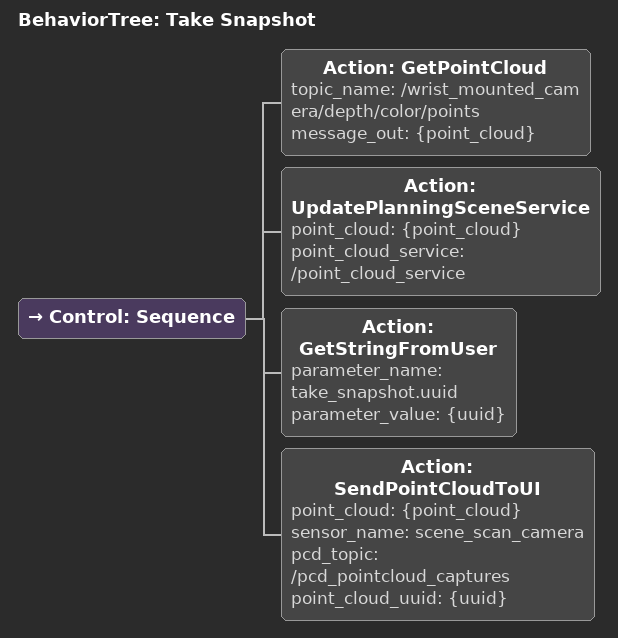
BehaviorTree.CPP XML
<?xml version="1.0"?>
  <root BTCPP_format="4" main_tree_to_execute="Take Snapshot">
    <BehaviorTree ID="Take Snapshot" _description="Take a point cloud snapshot and add to collision scene">
        <Control ID="Sequence">
            <Action ID="GetPointCloud" topic_name="/wrist_mounted_camera/depth/color/points" message_out="{point_cloud}" />
            <Action ID="UpdatePlanningSceneService" point_cloud="{point_cloud}" point_cloud_service="/point_cloud_service"/>
            <Action ID="GetStringFromUser" parameter_name="take_snapshot.uuid" parameter_value="{uuid}" />
            <Action ID="SendPointCloudToUI" point_cloud="{point_cloud}" sensor_name="scene_scan_camera" pcd_topic="/pcd_pointcloud_captures" point_cloud_uuid="{uuid}"/>
        </Control>
    </BehaviorTree>
</root>
